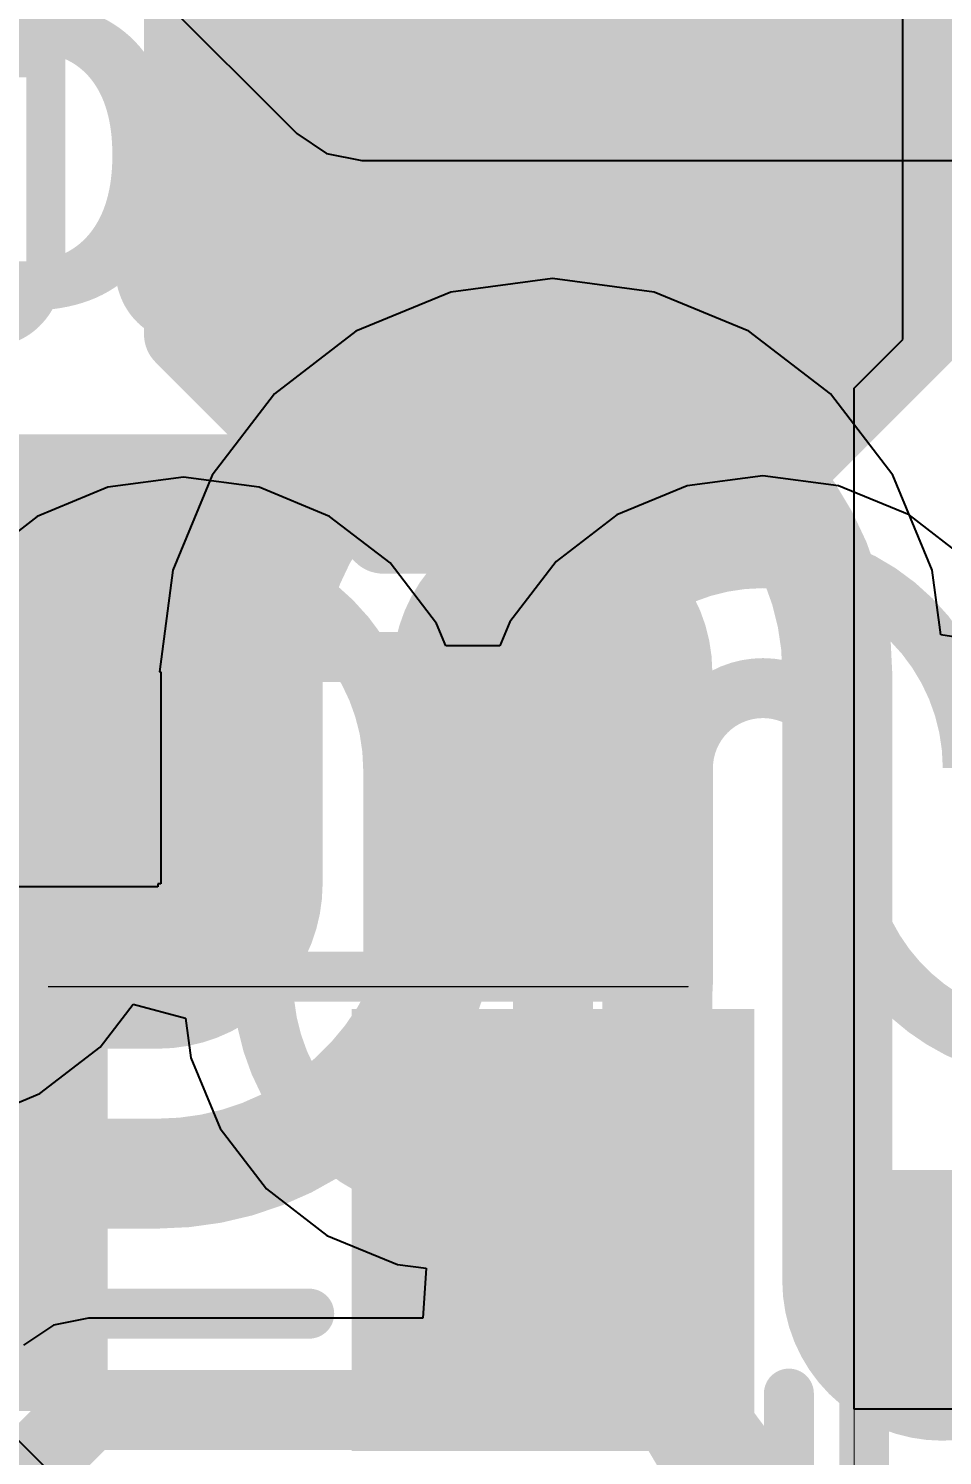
# Model space of a CAD drawing. Header units: inches. Extents: x -6 to 5433, y -4 to 5447.
# Drawn here: x 4.78 to 7.103, y 21.61 to 25.236 of the extents above; entities that cross this region are included whole.
import ezdxf

# ---------------------------------------------------------------- set-up
doc = ezdxf.new("R2010")
doc.units = ezdxf.units.IN
for name, color, linetype in [('Bottom Layer', 5, 'Continuous'), ('Bottom Overlay', 54, 'Continuous'), ('Bottom Paste', 16, 'Continuous'), ('Bottom Solder', 6, 'Continuous'), ('Ground', 16, 'Continuous'), ('Power', 76, 'Continuous'), ('Top Layer', 1, 'Continuous'), ('Top Overlay', 2, 'Continuous')]:
    doc.layers.add(name, color=color, linetype=linetype)
doc.styles.add('Arial', font='', dxfattribs={"height": 0.2})
doc.styles.add('Arial_Bold', font='', dxfattribs={"height": 0.2})
doc.styles.get('Arial').set_extended_font_data('Arial')
doc.styles.get('Arial_Bold').set_extended_font_data('Arial', bold=True)

# ---------------------------------------------------------------- blocks, each defined once
blk = doc.blocks.new('R___0402_B_77')
at = {"layer": 'Bottom Layer'}
for points in [[(-0.2413, 0.3175), (-0.2413, -0.3175), (-0.6985, -0.3175), (-0.6985, 0.3175)], [(0.6985, 0.3175), (0.6985, -0.3175), (0.2413, -0.3175), (0.2413, 0.3175)]]:
    blk.add_hatch(color=5, dxfattribs=at).paths.add_polyline_path(points)
at = {"layer": 'Bottom Paste'}
for points in [[(-0.2413, 0.3175), (-0.2413, -0.3175), (-0.6985, -0.3175), (-0.6985, 0.3175)], [(0.6985, 0.3175), (0.6985, -0.3175), (0.2413, -0.3175), (0.2413, 0.3175)]]:
    blk.add_hatch(color=16, dxfattribs=at).paths.add_polyline_path(points)
at = {"layer": 'Bottom Solder'}
for points in [[(-0.1863, 0.3725), (-0.1863, -0.3725), (-0.7535, -0.3725), (-0.7535, 0.3725)], [(0.7535, 0.3725), (0.7535, -0.3725), (0.1863, -0.3725), (0.1863, 0.3725)]]:
    blk.add_hatch(color=6, dxfattribs=at).paths.add_polyline_path(points)
at = {"layer": 'Bottom Overlay'}
for points in [[(-0.7874, 0.4064, 0.127, 0.127, 0), (0.7874, 0.4064, 0.127, 0.127, 0)], [(-0.7874, 0.4064, 0.127, 0.127, 0), (-0.7874, -0.4064, 0.127, 0.127, 0)], [(0.7874, 0.4064, 0.127, 0.127, 0), (0.7874, -0.4064, 0.127, 0.127, 0)], [(-0.8128, 0.4318, 0.00323, 0.00323, 0), (0.8128, 0.4318, 0.00323, 0.00323, 0)], [(-0.7874, -0.4064, 0.127, 0.127, 0), (0.7874, -0.4064, 0.127, 0.127, 0)]]:
    blk.add_lwpolyline(points, format="xyseb", dxfattribs=at)
for points in [[(-0.8191, 0.4064, 0.0635, 0.0635, 1), (-0.7556, 0.4064, 0.0635, 0.0635, 1)], [(-0.8191, 0.4064, 0.0635, 0.0635, 1), (-0.7556, 0.4064, 0.0635, 0.0635, 1)], [(0.7556, 0.4064, 0.0635, 0.0635, 1), (0.8191, 0.4064, 0.0635, 0.0635, 1)], [(0.7556, 0.4064, 0.0635, 0.0635, 1), (0.8191, 0.4064, 0.0635, 0.0635, 1)], [(-0.8136, 0.4318, 0.00161, 0.00161, 1), (-0.812, 0.4318, 0.00161, 0.00161, 1)], [(0.812, 0.4318, 0.00161, 0.00161, 1), (0.8136, 0.4318, 0.00161, 0.00161, 1)], [(-0.8191, -0.4064, 0.0635, 0.0635, 1), (-0.7556, -0.4064, 0.0635, 0.0635, 1)], [(-0.8191, -0.4064, 0.0635, 0.0635, 1), (-0.7556, -0.4064, 0.0635, 0.0635, 1)], [(0.7556, -0.4064, 0.0635, 0.0635, 1), (0.8191, -0.4064, 0.0635, 0.0635, 1)], [(0.7556, -0.4064, 0.0635, 0.0635, 1), (0.8191, -0.4064, 0.0635, 0.0635, 1)]]:
    blk.add_lwpolyline(points, format="xyseb", close=True, dxfattribs=at)
blk = doc.blocks.new('R___0402_B_98')
at = {"layer": 'Bottom Layer'}
for points in [[(-0.2413, 0.3175), (-0.2413, -0.3175), (-0.6985, -0.3175), (-0.6985, 0.3175)], [(0.6985, 0.3175), (0.6985, -0.3175), (0.2413, -0.3175), (0.2413, 0.3175)]]:
    blk.add_hatch(color=5, dxfattribs=at).paths.add_polyline_path(points)
at = {"layer": 'Bottom Paste'}
for points in [[(-0.2413, 0.3175), (-0.2413, -0.3175), (-0.6985, -0.3175), (-0.6985, 0.3175)], [(0.6985, 0.3175), (0.6985, -0.3175), (0.2413, -0.3175), (0.2413, 0.3175)]]:
    blk.add_hatch(color=16, dxfattribs=at).paths.add_polyline_path(points)
at = {"layer": 'Bottom Solder'}
for points in [[(-0.1863, 0.3725), (-0.1863, -0.3725), (-0.7535, -0.3725), (-0.7535, 0.3725)], [(0.7535, 0.3725), (0.7535, -0.3725), (0.1863, -0.3725), (0.1863, 0.3725)]]:
    blk.add_hatch(color=6, dxfattribs=at).paths.add_polyline_path(points)
at = {"layer": 'Bottom Overlay'}
for points in [[(0.7874, 0.4064, 0.127, 0.127, 0), (-0.7874, 0.4064, 0.127, 0.127, 0)], [(-0.7874, 0.4064, 0.127, 0.127, 0), (-0.7874, -0.4064, 0.127, 0.127, 0)], [(0.7874, 0.4064, 0.127, 0.127, 0), (0.7874, -0.4064, 0.127, 0.127, 0)], [(0.8128, 0.4318, 0.00323, 0.00323, 0), (-0.8128, 0.4318, 0.00323, 0.00323, 0)], [(0.7874, -0.4064, 0.127, 0.127, 0), (-0.7874, -0.4064, 0.127, 0.127, 0)]]:
    blk.add_lwpolyline(points, format="xyseb", dxfattribs=at)
for points in [[(-0.8191, 0.4064, 0.0635, 0.0635, 1), (-0.7556, 0.4064, 0.0635, 0.0635, 1)], [(-0.8191, 0.4064, 0.0635, 0.0635, 1), (-0.7556, 0.4064, 0.0635, 0.0635, 1)], [(0.7556, 0.4064, 0.0635, 0.0635, 1), (0.8191, 0.4064, 0.0635, 0.0635, 1)], [(0.7556, 0.4064, 0.0635, 0.0635, 1), (0.8191, 0.4064, 0.0635, 0.0635, 1)], [(-0.8136, 0.4318, 0.00161, 0.00161, 1), (-0.812, 0.4318, 0.00161, 0.00161, 1)], [(0.812, 0.4318, 0.00161, 0.00161, 1), (0.8136, 0.4318, 0.00161, 0.00161, 1)], [(-0.8191, -0.4064, 0.0635, 0.0635, 1), (-0.7556, -0.4064, 0.0635, 0.0635, 1)], [(-0.8191, -0.4064, 0.0635, 0.0635, 1), (-0.7556, -0.4064, 0.0635, 0.0635, 1)], [(0.7556, -0.4064, 0.0635, 0.0635, 1), (0.8191, -0.4064, 0.0635, 0.0635, 1)], [(0.7556, -0.4064, 0.0635, 0.0635, 1), (0.8191, -0.4064, 0.0635, 0.0635, 1)]]:
    blk.add_lwpolyline(points, format="xyseb", close=True, dxfattribs=at)
blk = doc.blocks.new('S___23_B_108')
at = {"layer": 'Bottom Layer'}
for points in [[(-1.36, 1.46), (-0.54, 1.46), (-0.54, 0.54), (-1.36, 0.54)], [(0.54, 1.46), (1.36, 1.46), (1.36, 0.54), (0.54, 0.54)], [(-0.41, -0.54), (0.41, -0.54), (0.41, -1.46), (-0.41, -1.46)]]:
    blk.add_hatch(color=5, dxfattribs=at).paths.add_polyline_path(points)
at = {"layer": 'Bottom Paste'}
for points in [[(-1.36, 1.46), (-0.54, 1.46), (-0.54, 0.54), (-1.36, 0.54)], [(0.54, 1.46), (1.36, 1.46), (1.36, 0.54), (0.54, 0.54)], [(-0.41, -0.54), (0.41, -0.54), (0.41, -1.46), (-0.41, -1.46)]]:
    blk.add_hatch(color=16, dxfattribs=at).paths.add_polyline_path(points)
at = {"layer": 'Bottom Solder'}
for points in [[(-1.4616, 1.5616), (-0.4384, 1.5616), (-0.4384, 0.4384), (-1.4616, 0.4384)], [(0.4384, 1.5616), (1.4616, 1.5616), (1.4616, 0.4384), (0.4384, 0.4384)], [(-0.5116, -0.4384), (0.5116, -0.4384), (0.5116, -1.5616), (-0.5116, -1.5616)]]:
    blk.add_hatch(color=6, dxfattribs=at).paths.add_polyline_path(points)
at = {"layer": 'Bottom Overlay'}
for points in [[(-1.6764, 1.2954, 0.127, 0.127, 0), (-1.5494, 1.1684, 0.127, 0.127, 0)], [(-1.6764, 1.0414, 0.127, 0.127, 0), (-1.6764, 1.2954, 0.127, 0.127, 0)], [(-1.6764, 1.0414, 0.127, 0.127, 0), (-1.5494, 1.1684, 0.127, 0.127, 0)], [(-0.3302, 0.7874, 0.127, 0.127, 0), (0.3302, 0.7874, 0.127, 0.127, 0)], [(-1.5494, -0.8128, 0.127, 0.127, 0), (-1.5494, 0.5842, 0.127, 0.127, 0)], [(1.5494, -0.8128, 0.127, 0.127, 0), (1.5494, 0.5842, 0.127, 0.127, 0)], [(-1.5494, -0.8128, 0.127, 0.127, 0), (-0.5588, -0.8128, 0.127, 0.127, 0)], [(0.5588, -0.8128, 0.127, 0.127, 0), (1.5494, -0.8128, 0.127, 0.127, 0)]]:
    blk.add_lwpolyline(points, format="xyseb", dxfattribs=at)
for points in [[(-1.7082, 1.2954, 0.0635, 0.0635, 1), (-1.6446, 1.2954, 0.0635, 0.0635, 1)], [(-1.7082, 1.2954, 0.0635, 0.0635, 1), (-1.6446, 1.2954, 0.0635, 0.0635, 1)], [(-1.5812, 1.1684, 0.0635, 0.0635, 1), (-1.5176, 1.1684, 0.0635, 0.0635, 1)], [(-1.5812, 1.1684, 0.0635, 0.0635, 1), (-1.5176, 1.1684, 0.0635, 0.0635, 1)], [(-1.7082, 1.0414, 0.0635, 0.0635, 1), (-1.6446, 1.0414, 0.0635, 0.0635, 1)], [(-1.7082, 1.0414, 0.0635, 0.0635, 1), (-1.6446, 1.0414, 0.0635, 0.0635, 1)], [(-0.3619, 0.7874, 0.0635, 0.0635, 1), (-0.2984, 0.7874, 0.0635, 0.0635, 1)], [(0.2984, 0.7874, 0.0635, 0.0635, 1), (0.3619, 0.7874, 0.0635, 0.0635, 1)], [(-1.5812, 0.5842, 0.0635, 0.0635, 1), (-1.5176, 0.5842, 0.0635, 0.0635, 1)], [(1.5176, 0.5842, 0.0635, 0.0635, 1), (1.5812, 0.5842, 0.0635, 0.0635, 1)], [(-1.5812, -0.8128, 0.0635, 0.0635, 1), (-1.5176, -0.8128, 0.0635, 0.0635, 1)], [(-1.5812, -0.8128, 0.0635, 0.0635, 1), (-1.5176, -0.8128, 0.0635, 0.0635, 1)], [(-0.5905, -0.8128, 0.0635, 0.0635, 1), (-0.5271, -0.8128, 0.0635, 0.0635, 1)], [(0.5271, -0.8128, 0.0635, 0.0635, 1), (0.5905, -0.8128, 0.0635, 0.0635, 1)], [(1.5176, -0.8128, 0.0635, 0.0635, 1), (1.5812, -0.8128, 0.0635, 0.0635, 1)], [(1.5176, -0.8128, 0.0635, 0.0635, 1), (1.5812, -0.8128, 0.0635, 0.0635, 1)]]:
    blk.add_lwpolyline(points, format="xyseb", close=True, dxfattribs=at)
blk = doc.blocks.new('T__________B_136')
at = {"layer": 'Bottom Layer'}
blk.add_hatch(color=5, dxfattribs=at).paths.add_polyline_path([(0.381, 0.762), (-0.381, 0.762), (-0.762, 0.381), (-0.762, -0.381), (-0.381, -0.762), (0.381, -0.762), (0.762, -0.381), (0.762, 0.381)])
at = {"layer": 'Bottom Paste'}
blk.add_hatch(color=16, dxfattribs=at).paths.add_polyline_path([(0.381, 0.762), (-0.381, 0.762), (-0.762, 0.381), (-0.762, -0.381), (-0.381, -0.762), (0.381, -0.762), (0.762, -0.381), (0.762, 0.381)])
at = {"layer": 'Bottom Solder'}
blk.add_hatch(color=6, dxfattribs=at).paths.add_polyline_path([(0.4318, 0.8636), (-0.4318, 0.8636), (-0.8636, 0.4318), (-0.8636, -0.4318), (-0.4318, -0.8636), (0.4318, -0.8636), (0.8636, -0.4318), (0.8636, 0.4318)])
at = {"layer": 'Bottom Overlay'}
for points in [[(-0.9398, 0.4318, 0.2, 0.2, 0), (-0.4318, 0.9398, 0.2, 0.2, 0)], [(-0.4318, 0.9398, 0.2, 0.2, 0), (0.4318, 0.9398, 0.2, 0.2, 0)], [(0.4318, 0.9398, 0.2, 0.2, 0), (0.9398, 0.4318, 0.2, 0.2, 0)], [(-0.9398, -0.4318, 0.2, 0.2, 0), (-0.9398, 0.4318, 0.2, 0.2, 0)], [(0.9398, -0.4318, 0.2, 0.2, 0), (0.9398, 0.4318, 0.2, 0.2, 0)], [(-0.9398, -0.4318, 0.2, 0.2, 0), (-0.4318, -0.9398, 0.2, 0.2, 0)], [(0.4318, -0.9398, 0.2, 0.2, 0), (0.9398, -0.4318, 0.2, 0.2, 0)], [(-0.4318, -0.9398, 0.2, 0.2, 0), (0.4318, -0.9398, 0.2, 0.2, 0)]]:
    blk.add_lwpolyline(points, format="xyseb", dxfattribs=at)
for points in [[(-0.4818, 0.9398, 0.1, 0.1, 1), (-0.3818, 0.9398, 0.1, 0.1, 1)], [(-0.4818, 0.9398, 0.1, 0.1, 1), (-0.3818, 0.9398, 0.1, 0.1, 1)], [(0.3818, 0.9398, 0.1, 0.1, 1), (0.4818, 0.9398, 0.1, 0.1, 1)], [(0.3818, 0.9398, 0.1, 0.1, 1), (0.4818, 0.9398, 0.1, 0.1, 1)], [(-0.9898, 0.4318, 0.1, 0.1, 1), (-0.8898, 0.4318, 0.1, 0.1, 1)], [(-0.9898, 0.4318, 0.1, 0.1, 1), (-0.8898, 0.4318, 0.1, 0.1, 1)], [(0.8898, 0.4318, 0.1, 0.1, 1), (0.9898, 0.4318, 0.1, 0.1, 1)], [(0.8898, 0.4318, 0.1, 0.1, 1), (0.9898, 0.4318, 0.1, 0.1, 1)], [(-0.9898, -0.4318, 0.1, 0.1, 1), (-0.8898, -0.4318, 0.1, 0.1, 1)], [(-0.9898, -0.4318, 0.1, 0.1, 1), (-0.8898, -0.4318, 0.1, 0.1, 1)], [(0.8898, -0.4318, 0.1, 0.1, 1), (0.9898, -0.4318, 0.1, 0.1, 1)], [(0.8898, -0.4318, 0.1, 0.1, 1), (0.9898, -0.4318, 0.1, 0.1, 1)], [(-0.4818, -0.9398, 0.1, 0.1, 1), (-0.3818, -0.9398, 0.1, 0.1, 1)], [(-0.4818, -0.9398, 0.1, 0.1, 1), (-0.3818, -0.9398, 0.1, 0.1, 1)], [(0.3818, -0.9398, 0.1, 0.1, 1), (0.4818, -0.9398, 0.1, 0.1, 1)], [(0.3818, -0.9398, 0.1, 0.1, 1), (0.4818, -0.9398, 0.1, 0.1, 1)]]:
    blk.add_lwpolyline(points, format="xyseb", close=True, dxfattribs=at)

msp = doc.modelspace()

# ---------------------------------------------------------------- hatches: boundary and pattern name
at = {"layer": 'Bottom Layer'}
for points in [[(3.793, 24.2047), (3.793, 22.9154), (5.402, 22.9154), (5.402, 24.2047)], [(3.8032, 23.5758), (3.8032, 21.7226), (4.9811, 21.7226), (4.9811, 23.5758)]]:
    msp.add_hatch(color=5, dxfattribs=at).paths.add_polyline_path(points)

# ---------------------------------------------------------------- linework, layer by layer
for p, q in [((7.0022, 24.446), (7.0022, 25.335)), ((6.8786, 24.3224), (7.0022, 24.446)), ((6.8786, 21.7275), (6.8786, 24.3224)), ((10.9177, 21.7275), (6.8786, 21.7275))]:
    msp.add_line(p, q, dxfattribs=at)
for points in [[(4.9811, 25.7795, 0.2032, 0.2032, 0), (6.1132, 24.6474, 0.2032, 0.2032, 0)], [(6.1132, 23.2329, 0.2032, 0.2032, 0), (6.1132, 24.6474, 0.2032, 0.2032, 0)], [(6.1132, 22.1826, 0.2032, 0.2032, 0), (6.1132, 23.2329, 0.2032, 0.2032, 0)], [(6.3164, 22.1572, 0.2032, 0.2032, 0), (6.3164, 22.1826, 0.2032, 0.2032, 0)]]:
    msp.add_lwpolyline(points, format="xyseb", dxfattribs=at)
for points in [[(6.0624, 24.6474, 0.1016, 0.1016, 1), (6.164, 24.6474, 0.1016, 0.1016, 1)], [(6.0624, 24.6474, 0.1016, 0.1016, 1), (6.164, 24.6474, 0.1016, 0.1016, 1)], [(6.0624, 23.2329, 0.1016, 0.1016, 1), (6.164, 23.2329, 0.1016, 0.1016, 1)], [(6.0624, 23.2329, 0.1016, 0.1016, 1), (6.164, 23.2329, 0.1016, 0.1016, 1)], [(6.0624, 22.1826, 0.1016, 0.1016, 1), (6.164, 22.1826, 0.1016, 0.1016, 1)], [(6.2656, 22.1826, 0.1016, 0.1016, 1), (6.3672, 22.1826, 0.1016, 0.1016, 1)], [(6.2656, 22.1572, 0.1016, 0.1016, 1), (6.3672, 22.1572, 0.1016, 0.1016, 1)]]:
    msp.add_lwpolyline(points, format="xyseb", close=True, dxfattribs=at)
at = {"layer": 'Ground'}
for p, q in [((5.1734, 24.0957), (4.9811, 24.0703)), ((5.3657, 24.0703), (5.1734, 24.0957)), ((6.6466, 24.0996), (6.4543, 24.0743)), ((6.8389, 24.0743), (6.6466, 24.0996)), ((4.9811, 24.0703), (4.8019, 23.9961)), ((5.5449, 23.9961), (5.3657, 24.0703)), ((6.4543, 24.0743), (6.2751, 24.0001)), ((7.0181, 24.0001), (6.8389, 24.0743)), ((4.8019, 23.9961), (4.648, 23.8781)), ((5.6987, 23.8781), (5.5449, 23.9961)), ((6.2751, 24.0001), (6.1212, 23.882)), ((7.1719, 23.882), (7.0181, 24.0001)), ((5.8168, 23.7242), (5.6987, 23.8781)), ((6.1212, 23.882), (6.0032, 23.7282)), ((5.8404, 23.6671), (5.8168, 23.7242)), ((6.0032, 23.7282), (5.9779, 23.6671)), ((5.9779, 23.6671), (5.8404, 23.6671)), ((4.9621, 22.6474), (5.0462, 22.757)), ((5.0462, 22.757), (5.179, 22.7214)), ((5.179, 22.7214), (5.1923, 22.6202)), ((4.8083, 22.5293), (4.9621, 22.6474)), ((5.1923, 22.6202), (5.2666, 22.441)), ((4.6291, 22.4551), (4.8083, 22.5293)), ((5.2666, 22.441), (5.3846, 22.2871)), ((5.3846, 22.2871), (5.5385, 22.1691)), ((5.5385, 22.1691), (5.7177, 22.0949)), ((5.7177, 22.0949), (5.7905, 22.0853)), ((5.7905, 22.0853), (5.7821, 21.9583)), ((4.8429, 21.9405), (4.7673, 21.89)), ((4.9321, 21.9583), (4.8429, 21.9405)), ((5.7821, 21.9583), (4.9321, 21.9583))]:
    msp.add_line(p, q, dxfattribs=at)
for points in [[(4.64, 23.3527, 0.1524, 0.1524, -1), (5.7068, 23.3527, 0.1524, 0.1524, 0)], [(6.1132, 23.3567, 0.1524, 0.1524, -1), (7.18, 23.3567, 0.1524, 0.1524, 0)], [(4.9702, 23.3527, 0.1524, 0.1524, -1), (5.3766, 23.3527, 0.1524, 0.1524, 0)], [(6.4434, 23.3567, 0.1524, 0.1524, -1), (6.8498, 23.3567, 0.1524, 0.1524, 0)], [(4.9702, 23.1728, 0.1524, 0.1524, 0), (4.9702, 23.3527, 0.1524, 0.1524, 0)], [(5.3766, 22.8125, 0.1524, 0.1524, 0), (5.3766, 23.3527, 0.1524, 0.1524, 0)], [(5.7068, 22.8125, 0.1524, 0.1524, 0), (5.7068, 23.3527, 0.1524, 0.1524, 0)], [(6.1132, 22.8125, 0.1524, 0.1524, 0), (6.1132, 23.3567, 0.1524, 0.1524, 0)], [(6.4434, 22.8125, 0.1524, 0.1524, 0), (6.4434, 23.3567, 0.1524, 0.1524, 0)], [(6.8498, 23.1728, 0.1524, 0.1524, 0), (6.8498, 23.3567, 0.1524, 0.1524, 0)], [(4.9702, 23.1728, 0.1524, 0.1524, -0.414214), (4.4368, 22.6394, 0.1524, 0.1524, 0)], [(7.3832, 22.6394, 0.1524, 0.1524, -0.414214), (6.8498, 23.1728, 0.1524, 0.1524, 0)], [(6.4434, 22.8125, 0.1524, 0.1524, -1), (5.3766, 22.8125, 0.1524, 0.1524, 0)], [(6.1132, 22.8125, 0.1524, 0.1524, -1), (5.7068, 22.8125, 0.1524, 0.1524, 0)], [(4.5025, 21.2956, 0.2032, 0.2032, 0), (4.9321, 21.7252, 0.2032, 0.2032, 0)], [(4.9321, 21.7252, 0.2032, 0.2032, 0), (6.4571, 21.7252, 0.2032, 0.2032, 0)], [(6.4571, 21.7252, 0.2032, 0.2032, 0), (7.3104, 20.8719, 0.2032, 0.2032, 0)]]:
    msp.add_lwpolyline(points, format="xyseb", dxfattribs=at)
for points in [[(4.9321, 23.3527, 0.0762, 0.0762, 1), (5.0083, 23.3527, 0.0762, 0.0762, 1)], [(4.9321, 23.3527, 0.0762, 0.0762, 1), (5.0083, 23.3527, 0.0762, 0.0762, 1)], [(5.3385, 23.3527, 0.0762, 0.0762, 1), (5.4147, 23.3527, 0.0762, 0.0762, 1)], [(5.3385, 23.3527, 0.0762, 0.0762, 1), (5.4147, 23.3527, 0.0762, 0.0762, 1)], [(5.6687, 23.3527, 0.0762, 0.0762, 1), (5.7449, 23.3527, 0.0762, 0.0762, 1)], [(5.6687, 23.3527, 0.0762, 0.0762, 1), (5.7449, 23.3527, 0.0762, 0.0762, 1)], [(6.0751, 23.3567, 0.0762, 0.0762, 1), (6.1513, 23.3567, 0.0762, 0.0762, 1)], [(6.0751, 23.3567, 0.0762, 0.0762, 1), (6.1513, 23.3567, 0.0762, 0.0762, 1)], [(6.4053, 23.3567, 0.0762, 0.0762, 1), (6.4815, 23.3567, 0.0762, 0.0762, 1)], [(6.4053, 23.3567, 0.0762, 0.0762, 1), (6.4815, 23.3567, 0.0762, 0.0762, 1)], [(6.8117, 23.3567, 0.0762, 0.0762, 1), (6.8879, 23.3567, 0.0762, 0.0762, 1)], [(6.8117, 23.3567, 0.0762, 0.0762, 1), (6.8879, 23.3567, 0.0762, 0.0762, 1)], [(4.9321, 23.1728, 0.0762, 0.0762, 1), (5.0083, 23.1728, 0.0762, 0.0762, 1)], [(4.9321, 23.1728, 0.0762, 0.0762, 1), (5.0083, 23.1728, 0.0762, 0.0762, 1)], [(6.8117, 23.1728, 0.0762, 0.0762, 1), (6.8879, 23.1728, 0.0762, 0.0762, 1)], [(6.8117, 23.1728, 0.0762, 0.0762, 1), (6.8879, 23.1728, 0.0762, 0.0762, 1)], [(5.3385, 22.8125, 0.0762, 0.0762, 1), (5.4147, 22.8125, 0.0762, 0.0762, 1)], [(5.3385, 22.8125, 0.0762, 0.0762, 1), (5.4147, 22.8125, 0.0762, 0.0762, 1)], [(5.6687, 22.8125, 0.0762, 0.0762, 1), (5.7449, 22.8125, 0.0762, 0.0762, 1)], [(5.6687, 22.8125, 0.0762, 0.0762, 1), (5.7449, 22.8125, 0.0762, 0.0762, 1)], [(6.0751, 22.8125, 0.0762, 0.0762, 1), (6.1513, 22.8125, 0.0762, 0.0762, 1)], [(6.0751, 22.8125, 0.0762, 0.0762, 1), (6.1513, 22.8125, 0.0762, 0.0762, 1)], [(6.4053, 22.8125, 0.0762, 0.0762, 1), (6.4815, 22.8125, 0.0762, 0.0762, 1)], [(6.4053, 22.8125, 0.0762, 0.0762, 1), (6.4815, 22.8125, 0.0762, 0.0762, 1)], [(4.8813, 21.7252, 0.1016, 0.1016, 1), (4.9829, 21.7252, 0.1016, 0.1016, 1)], [(4.8813, 21.7252, 0.1016, 0.1016, 1), (4.9829, 21.7252, 0.1016, 0.1016, 1)], [(6.4063, 21.7252, 0.1016, 0.1016, 1), (6.5079, 21.7252, 0.1016, 0.1016, 1)], [(6.4063, 21.7252, 0.1016, 0.1016, 1), (6.5079, 21.7252, 0.1016, 0.1016, 1)]]:
    msp.add_lwpolyline(points, format="xyseb", close=True, dxfattribs=at)
at = {"layer": 'Power'}
for p, q in [((5.0748, 25.3562), (5.4619, 24.9691)), ((5.4619, 24.9691), (5.5375, 24.9185)), ((5.5375, 24.9185), (5.6267, 24.9008)), ((5.6267, 24.9008), (13.36, 24.9008)), ((4.8645, 21.5375), (4.7444, 21.6576))]:
    msp.add_line(p, q, dxfattribs=at)
for points in [[(4.9811, 25.7795, 0.2032, 0.2032, 0), (5.6267, 25.1339, 0.2032, 0.2032, 0)], [(5.6267, 25.1339, 0.2032, 0.2032, 0), (13.4565, 25.1339, 0.2032, 0.2032, 0)]]:
    msp.add_lwpolyline(points, format="xyseb", dxfattribs=at)
msp.add_lwpolyline([(5.5759, 25.1339, 0.1016, 0.1016, 1), (5.6775, 25.1339, 0.1016, 0.1016, 1)], format="xyseb", close=True, dxfattribs=at)
msp.add_lwpolyline([(5.5759, 25.1339, 0.1016, 0.1016, 1), (5.6775, 25.1339, 0.1016, 0.1016, 1)], format="xyseb", close=True, dxfattribs=at)
at = {"layer": 'Top Layer'}
for p, q in [((6.1116, 24.6005), (5.853, 24.5665)), ((6.3702, 24.5665), (6.1116, 24.6005)), ((5.853, 24.5665), (5.6121, 24.4667)), ((6.6112, 24.4667), (6.3702, 24.5665)), ((5.6121, 24.4667), (5.4051, 24.3079)), ((6.8181, 24.3079), (6.6112, 24.4667)), ((5.4051, 24.3079), (5.2464, 24.1009)), ((6.9769, 24.1009), (6.8181, 24.3079)), ((5.2464, 24.1009), (5.1465, 23.86)), ((7.0767, 23.86), (6.9769, 24.1009)), ((5.1465, 23.86), (5.1125, 23.6014)), ((7.0985, 23.6951), (7.0767, 23.86)), ((7.2213, 23.6758), (7.0985, 23.6951)), ((5.1125, 23.6014), (5.1158, 23.6014)), ((5.1158, 23.6014), (5.1158, 23.0625)), ((5.1083, 23.055), (4.3421, 23.055)), ((5.1158, 23.0625), (5.1083, 23.0625)), ((5.1083, 23.0625), (5.1083, 23.055))]:
    msp.add_line(p, q, dxfattribs=at)
for points in [[(5.3877, 23.6014, 0.2794, 0.2794, -1), (6.8355, 23.6014, 0.2794, 0.2794, 0)], [(5.8449, 23.6014, 0.2794, 0.2794, -1), (6.3783, 23.6014, 0.2794, 0.2794, 0)], [(5.3877, 23.0625, 0.2794, 0.2794, 0), (5.3877, 23.6014, 0.2794, 0.2794, 0)], [(5.8449, 23.0625, 0.2794, 0.2794, 0), (5.8449, 23.6014, 0.2794, 0.2794, 0)], [(6.3783, 22.0536, 0.2794, 0.2794, 0), (6.3783, 23.6014, 0.2794, 0.2794, 0)], [(6.8355, 22.0536, 0.2794, 0.2794, 0), (6.8355, 23.6014, 0.2794, 0.2794, 0)], [(5.3877, 23.0625, 0.2794, 0.2794, -0.414214), (5.1083, 22.7831, 0.2794, 0.2794, 0)], [(5.8449, 23.0625, 0.2794, 0.2794, -0.414214), (5.1083, 22.3259, 0.2794, 0.2794, 0)], [(3.9068, 22.7831, 0.2794, 0.2794, 0), (5.1083, 22.7831, 0.2794, 0.2794, 0)], [(3.9068, 22.3259, 0.2794, 0.2794, 0), (5.1083, 22.3259, 0.2794, 0.2794, 0)], [(7.8261, 22.0536, 0.2794, 0.2794, -1), (6.3783, 22.0536, 0.2794, 0.2794, 0)], [(7.3689, 22.0536, 0.2794, 0.2794, -1), (6.8355, 22.0536, 0.2794, 0.2794, 0)]]:
    msp.add_lwpolyline(points, format="xyseb", dxfattribs=at)
for points in [[(5.3179, 23.6014, 0.1397, 0.1397, 1), (5.4576, 23.6014, 0.1397, 0.1397, 1)], [(5.3179, 23.6014, 0.1397, 0.1397, 1), (5.4576, 23.6014, 0.1397, 0.1397, 1)], [(5.7751, 23.6014, 0.1397, 0.1397, 1), (5.9148, 23.6014, 0.1397, 0.1397, 1)], [(5.7751, 23.6014, 0.1397, 0.1397, 1), (5.9148, 23.6014, 0.1397, 0.1397, 1)], [(6.3085, 23.6014, 0.1397, 0.1397, 1), (6.4482, 23.6014, 0.1397, 0.1397, 1)], [(6.3085, 23.6014, 0.1397, 0.1397, 1), (6.4482, 23.6014, 0.1397, 0.1397, 1)], [(6.7657, 23.6014, 0.1397, 0.1397, 1), (6.9054, 23.6014, 0.1397, 0.1397, 1)], [(6.7657, 23.6014, 0.1397, 0.1397, 1), (6.9054, 23.6014, 0.1397, 0.1397, 1)], [(5.3179, 23.0625, 0.1397, 0.1397, 1), (5.4576, 23.0625, 0.1397, 0.1397, 1)], [(5.3179, 23.0625, 0.1397, 0.1397, 1), (5.4576, 23.0625, 0.1397, 0.1397, 1)], [(5.7751, 23.0625, 0.1397, 0.1397, 1), (5.9148, 23.0625, 0.1397, 0.1397, 1)], [(5.7751, 23.0625, 0.1397, 0.1397, 1), (5.9148, 23.0625, 0.1397, 0.1397, 1)], [(5.0385, 22.7831, 0.1397, 0.1397, 1), (5.1782, 22.7831, 0.1397, 0.1397, 1)], [(5.0385, 22.7831, 0.1397, 0.1397, 1), (5.1782, 22.7831, 0.1397, 0.1397, 1)], [(5.0385, 22.3259, 0.1397, 0.1397, 1), (5.1782, 22.3259, 0.1397, 0.1397, 1)], [(5.0385, 22.3259, 0.1397, 0.1397, 1), (5.1782, 22.3259, 0.1397, 0.1397, 1)], [(6.3085, 22.0536, 0.1397, 0.1397, 1), (6.4482, 22.0536, 0.1397, 0.1397, 1)], [(6.3085, 22.0536, 0.1397, 0.1397, 1), (6.4482, 22.0536, 0.1397, 0.1397, 1)], [(6.7657, 22.0536, 0.1397, 0.1397, 1), (6.9054, 22.0536, 0.1397, 0.1397, 1)], [(6.7657, 22.0536, 0.1397, 0.1397, 1), (6.9054, 22.0536, 0.1397, 0.1397, 1)]]:
    msp.add_lwpolyline(points, format="xyseb", close=True, dxfattribs=at)

# ---------------------------------------------------------------- block references
for name, p in [('T__________B_136', (6.1132, 24.8905)), ('S___23_B_108', (5.1632, 21.1826))]:
    msp.add_blockref(name, p)
for name, p, rotation in [('R___0402_B_98', (5.6433, 23.2329), 180), ('R___0402_B_77', (7.3104, 21.4839), 90)]:
    msp.add_blockref(name, p, dxfattribs=dict(rotation=rotation))

# ---------------------------------------------------------------- texts
at = {"layer": 'Bottom Overlay', "style": 'Arial_Bold', "text_generation_flag": 2}
msp.add_text('GPIO1', height=0.762, rotation=360, dxfattribs=at).set_placement((5.191, 24.5301))
at = {"layer": 'Top Overlay', "style": 'Arial'}
msp.add_text('J8', height=0.762, dxfattribs=at).set_placement((4.4198, 24.4349))

doc.saveas('drawing.dxf')
